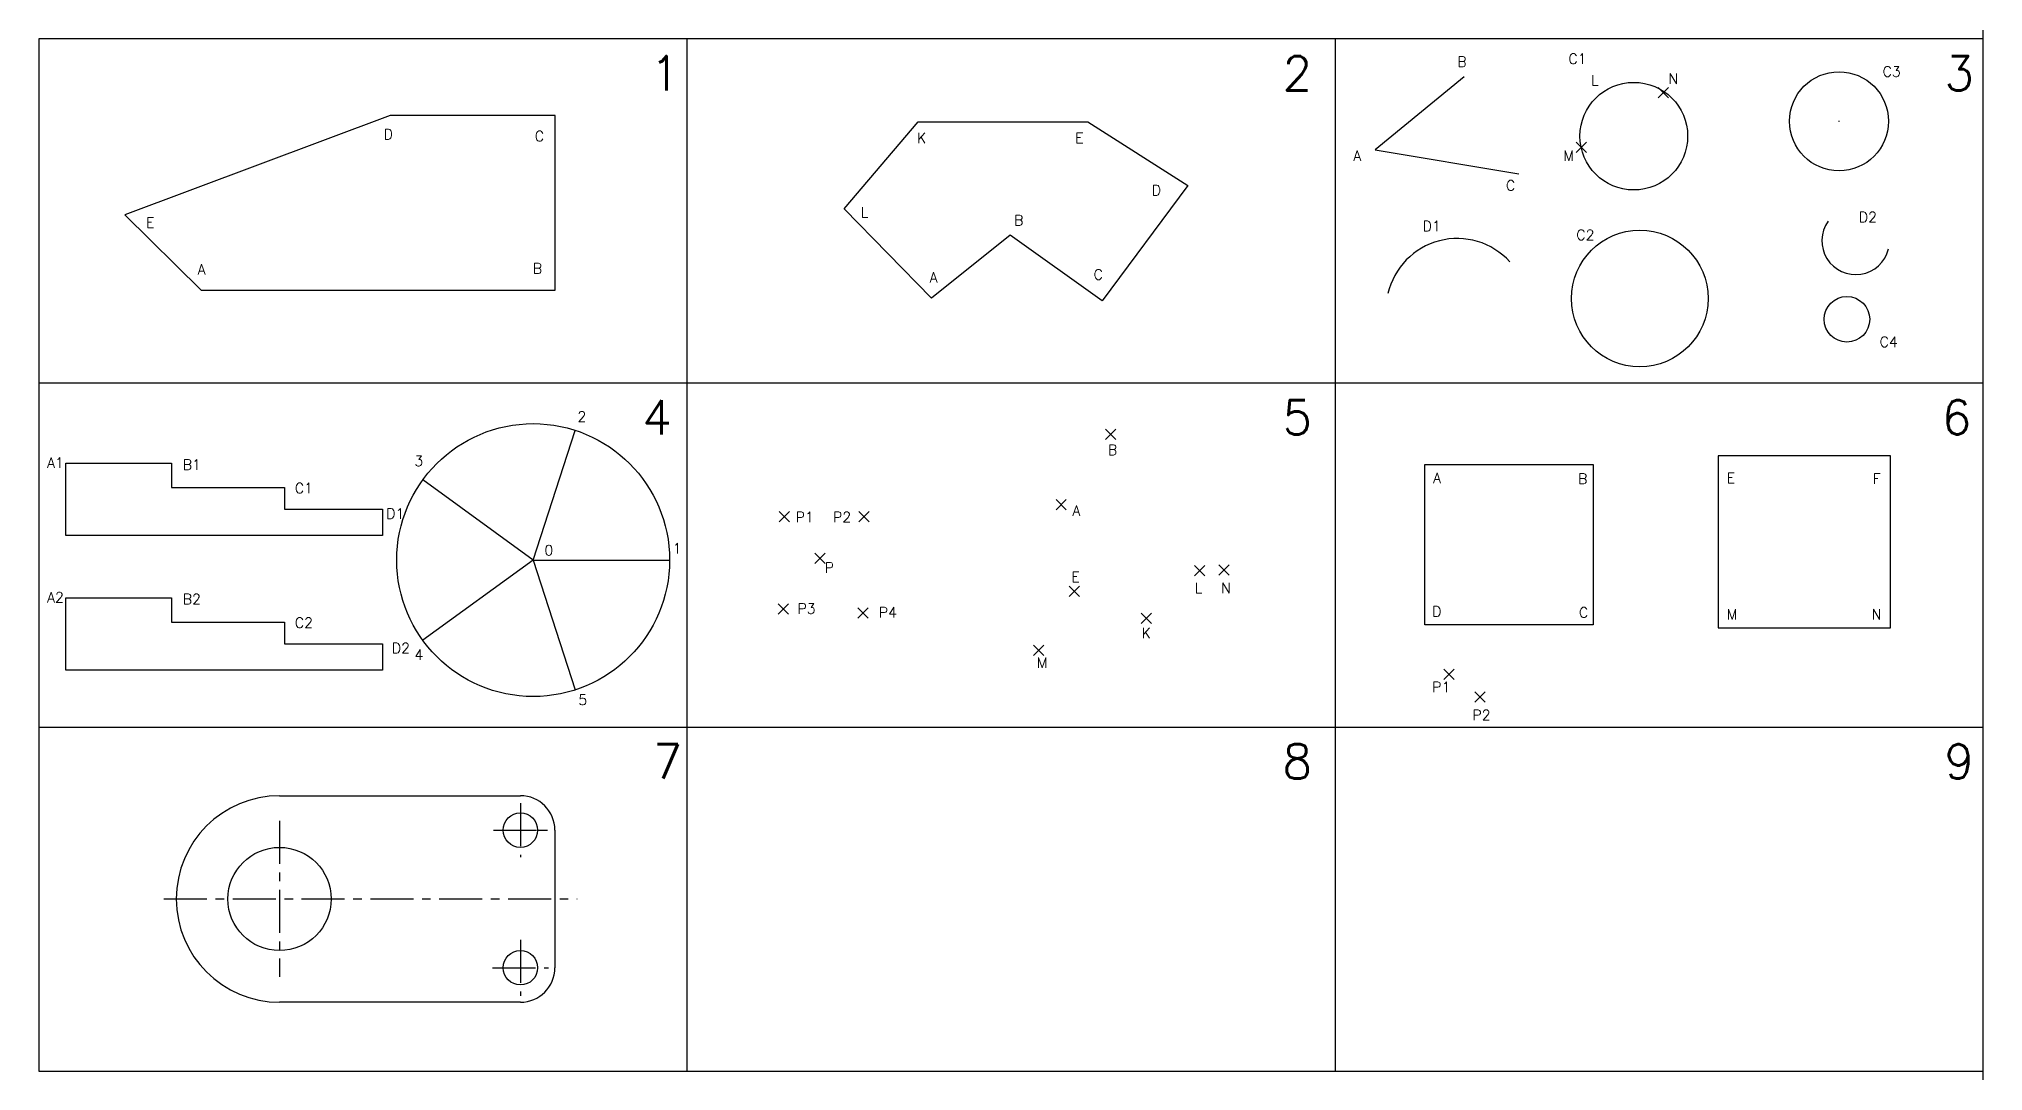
# Model space of a CAD drawing. Extents: x 5 to 570, y 5 to 305.
import ezdxf

# ---------------------------------------------------------------- set-up
doc = ezdxf.new("R2010")
doc.units = 0
doc.header["$PDMODE"] = 3
doc.header["$PDSIZE"] = 1.5
doc.linetypes.add('CENTER', pattern=[2, 1.25, -0.25, 0.25, -0.25])
doc.layers.get('0').update_dxf_attribs({"linetype": 'CONTINUOUS'})
doc.layers.get('DEFPOINTS').update_dxf_attribs({"linetype": 'CONTINUOUS'})
doc.styles.get("Standard").update_dxf_attribs({"font": 'txt.shx'})

msp = doc.modelspace()

# ---------------------------------------------------------------- linework, layer by layer
for p, q in [((5, 305), (5, 5)), ((570, 305), (5, 305)), ((193.33, 305), (193.33, 5)), ((381.67, 305), (381.67, 5)), ((5, 5), (570, 5))]:
    msp.add_line(p, q)
at = {"color": 7, "ltscale": 10}
for p, q in [((419.23, 294), (393.3, 272.71)), ((107.08, 282.75), (29.99, 253.88)), ((154.99, 282.75), (107.08, 282.75)), ((154.99, 231.96), (154.99, 282.75)), ((393.3, 272.71), (435.07, 265.8)), ((29.99, 253.88), (52.16, 231.96)), ((52.16, 231.96), (154.99, 231.96)), ((148.64, 153.52), (160.89, 191.23)), ((12.85, 160.63), (12.85, 181.68)), ((12.85, 181.68), (43.51, 181.68)), ((43.51, 181.68), (43.51, 174.57)), ((148.64, 153.52), (116.56, 176.82)), ((43.51, 174.57), (76.36, 174.57)), ((76.36, 174.57), (76.36, 168.28)), ((76.36, 168.28), (104.83, 168.28)), ((104.83, 168.28), (104.83, 160.63)), ((104.83, 160.63), (12.85, 160.63)), ((148.64, 153.52), (116.56, 130.21)), ((148.64, 153.52), (188.29, 153.52)), ((148.64, 153.52), (160.89, 115.81)), ((12.85, 142.58), (43.51, 142.58)), ((12.85, 121.52), (12.85, 142.58)), ((43.51, 142.58), (43.51, 135.47)), ((43.51, 135.47), (76.36, 135.47)), ((76.36, 135.47), (76.36, 129.18)), ((76.36, 129.18), (104.83, 129.18)), ((104.83, 129.18), (104.83, 121.52)), ((104.83, 121.52), (12.85, 121.52)), ((74.94, 85.03), (144.94, 85.03)), ((154.94, 75.03), (154.94, 35.03)), ((144.94, 25.03), (74.94, 25.03))]:
    msp.add_line(p, q, dxfattribs=at)
at = {"color": 3, "linetype": 'CONTINUOUS', "ltscale": 10}
for p, q in [((528.03, 281.05), (528.21, 281.05)), ((528.12, 280.96), (528.12, 281.14))]:
    msp.add_line(p, q, dxfattribs=at)
at = {"color": 7, "linetype": 'CENTER', "ltscale": 10}
for p, q in [((144.94, 82.89), (144.94, 67.17)), ((74.94, 77.7), (74.94, 32.36)), ((137.07, 75.03), (149.94, 75.03)), ((149.94, 75.03), (152.8, 75.03)), ((41.35, 55.03), (161.42, 55.03)), ((144.94, 43.17), (144.94, 26.89)), ((136.79, 35.03), (153.08, 35.03))]:
    msp.add_line(p, q, dxfattribs=at)
msp.add_xline((570, 0), (0, 1))
at = {"color": 7, "ltscale": 10}
for points in [[(260.48, 280.92), (309.81, 280.92), (338.85, 262.34), (314.04, 228.83), (287.26, 247.98), (264.42, 229.67), (239.05, 255.58)], [(407.73, 134.66), (407.73, 181.34), (456.64, 181.34), (456.64, 134.66)], [(493.05, 183.82), (493.05, 133.82), (543.05, 133.82), (543.05, 183.82)]]:
    msp.add_lwpolyline(points, close=True, dxfattribs=at)
for points in [[(5, 205), (570, 205)], [(5, 105), (570, 105)]]:
    msp.add_lwpolyline(points)
for centre, radius in [((528.12, 281.05), 14.39), ((468.49, 276.73), 15.64), ((470.22, 229.55), 19.86), ((530.42, 223.5), 6.62), ((148.64, 153.52), 39.65), ((144.94, 75.03), 5), ((74.94, 55.03), 15), ((144.94, 35.03), 5)]:
    msp.add_circle(centre, radius, dxfattribs=at)
for centre, radius, start, end in [((532.98, 246.31), 9.83, 144.7193, 346.0206), ((417.17, 226.34), 20.65, 42.1391, 166.9936), ((74.94, 55.03), 30, 90, 270), ((144.94, 75.03), 10, 0, 90), ((144.94, 35.03), 10, 270, 0)]:
    msp.add_arc(centre, radius, start, end, dxfattribs=at)
for p in [(477.1, 289.34), (453.26, 273.45), (316.48, 190.03), (302.08, 169.67), (221.65, 166.14), (244.74, 166.14), (232, 154), (342.29, 150.4), (349.36, 150.67), (305.88, 144.43), (221.38, 139.27), (244.47, 138.19), (326.81, 136.56), (295.56, 127.33), (414.79, 120.28), (423.76, 113.76)]:
    msp.add_point(p, dxfattribs=at)
at = {"layer": 'DEFPOINTS', "color": 0, "linetype": 'BYBLOCK', "ltscale": 10}
for p in [(456.64, 187.58), (402.02, 181.34), (407.73, 181.34), (407.73, 181.34), (456.64, 181.34), (456.64, 181.34), (465.06, 181.34), (407.73, 134.66), (407.73, 134.66), (456.64, 134.66), (456.64, 134.66), (456.64, 125.98)]:
    msp.add_point(p, dxfattribs=at)

# ---------------------------------------------------------------- texts
at = {"color": 5}
for s, p in [('1', (182.66, 290)), ('2', (366.42, 290)), ('3', (558.77, 290)), ('4', (180.32, 190)), ('5', (366.42, 190)), ('6', (557.99, 190)), ('7', (183.44, 90)), ('8', (366.42, 90)), ('9', (558.77, 90))]:
    msp.add_text(s, height=10, dxfattribs=at).set_placement(p)
at = {"color": 7, "ltscale": 10}
for s, p in [('B', (417.21, 296.87)), ('C1', (449.48, 297.74)), ('L', (456.1, 291.41)), ('N', (478.57, 291.98)), ('C3', (540.79, 294)), ('D', (105.2, 275.8)), ('C', (149.1, 275.26)), ('K', (260.19, 274.73)), ('E', (306.15, 274.73)), ('A', (386.96, 269.54)), ('M', (448.04, 269.54)), ('D', (328.42, 259.52)), ('C', (431.33, 260.91)), ('L', (243.84, 253.05)), ('D2', (533.88, 251.7)), ('E', (36.15, 250.13)), ('B', (288.39, 250.79)), ('D1', (407.13, 249.11)), ('C2', (451.78, 246.52)), ('A', (51.14, 236.5)), ('B', (148.56, 236.77)), ('C', (311.51, 235.02)), ('A', (263.86, 234.18)), ('C4', (539.93, 215.45)), ('2', (161.5, 193.71)), ('B', (315.66, 184.06)), ('A1', (7.37, 180.31)), ('B1', (46.8, 179.77)), ('3', (114.14, 180.86)), ('C1', (79.37, 172.93)), ('A', (410.17, 175.91)), ('B', (452.29, 175.64)), ('E', (495.5, 175.91)), ('F', (537.88, 175.64)), ('D1', (105.93, 165.55)), ('P1', (224.91, 164.51)), ('P2', (235.78, 164.51)), ('A', (305.34, 166.41)), ('1', (189.15, 155.43)), ('0', (151.92, 154.88)), ('P', (233.33, 149.86)), ('E', (305.07, 147.15)), ('A2', (7.37, 141.21)), ('B2', (46.8, 140.67)), ('L', (340.94, 143.89)), ('N', (348.54, 143.89)), ('C2', (79.37, 133.83)), ('P3', (225.45, 137.92)), ('P4', (249.09, 136.83)), ('D', (409.9, 137.1)), ('C', (452.56, 136.83)), ('M', (495.5, 136.29)), ('N', (537.61, 136.29)), ('K', (325.45, 130.86)), ('D2', (107.57, 126.45)), ('4', (114.14, 124.53)), ('M', (295.01, 122.18)), ('5', (161.78, 111.41)), ('P1', (409.9, 115.12)), ('P2', (421.59, 106.98))]:
    msp.add_text(s, height=3, dxfattribs=at).set_placement(p)

doc.saveas('drawing.dxf')
